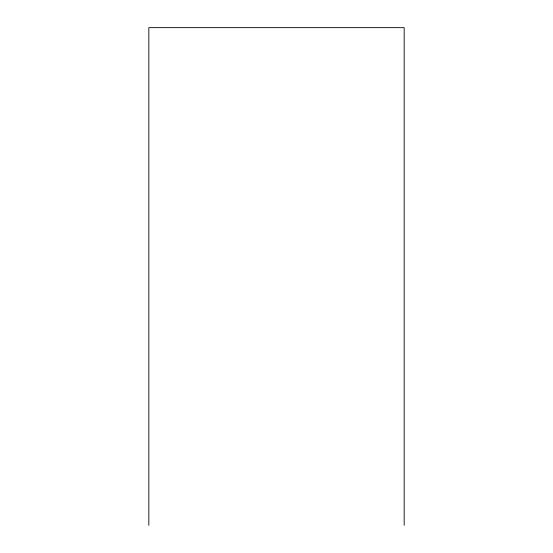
<?xml version="1.0" encoding="UTF-8"?>
<svg xmlns="http://www.w3.org/2000/svg" width="553" height="553" viewBox="0 0 553 553"><rect width="100%" height="100%" fill="white"/><g stroke="black" fill="none" stroke-linecap="round" stroke-linejoin="round"><path stroke-width="0.83" d="M404.174 525.35L404.174 27.65L148.826 27.65L148.826 525.35"/></g></svg>
